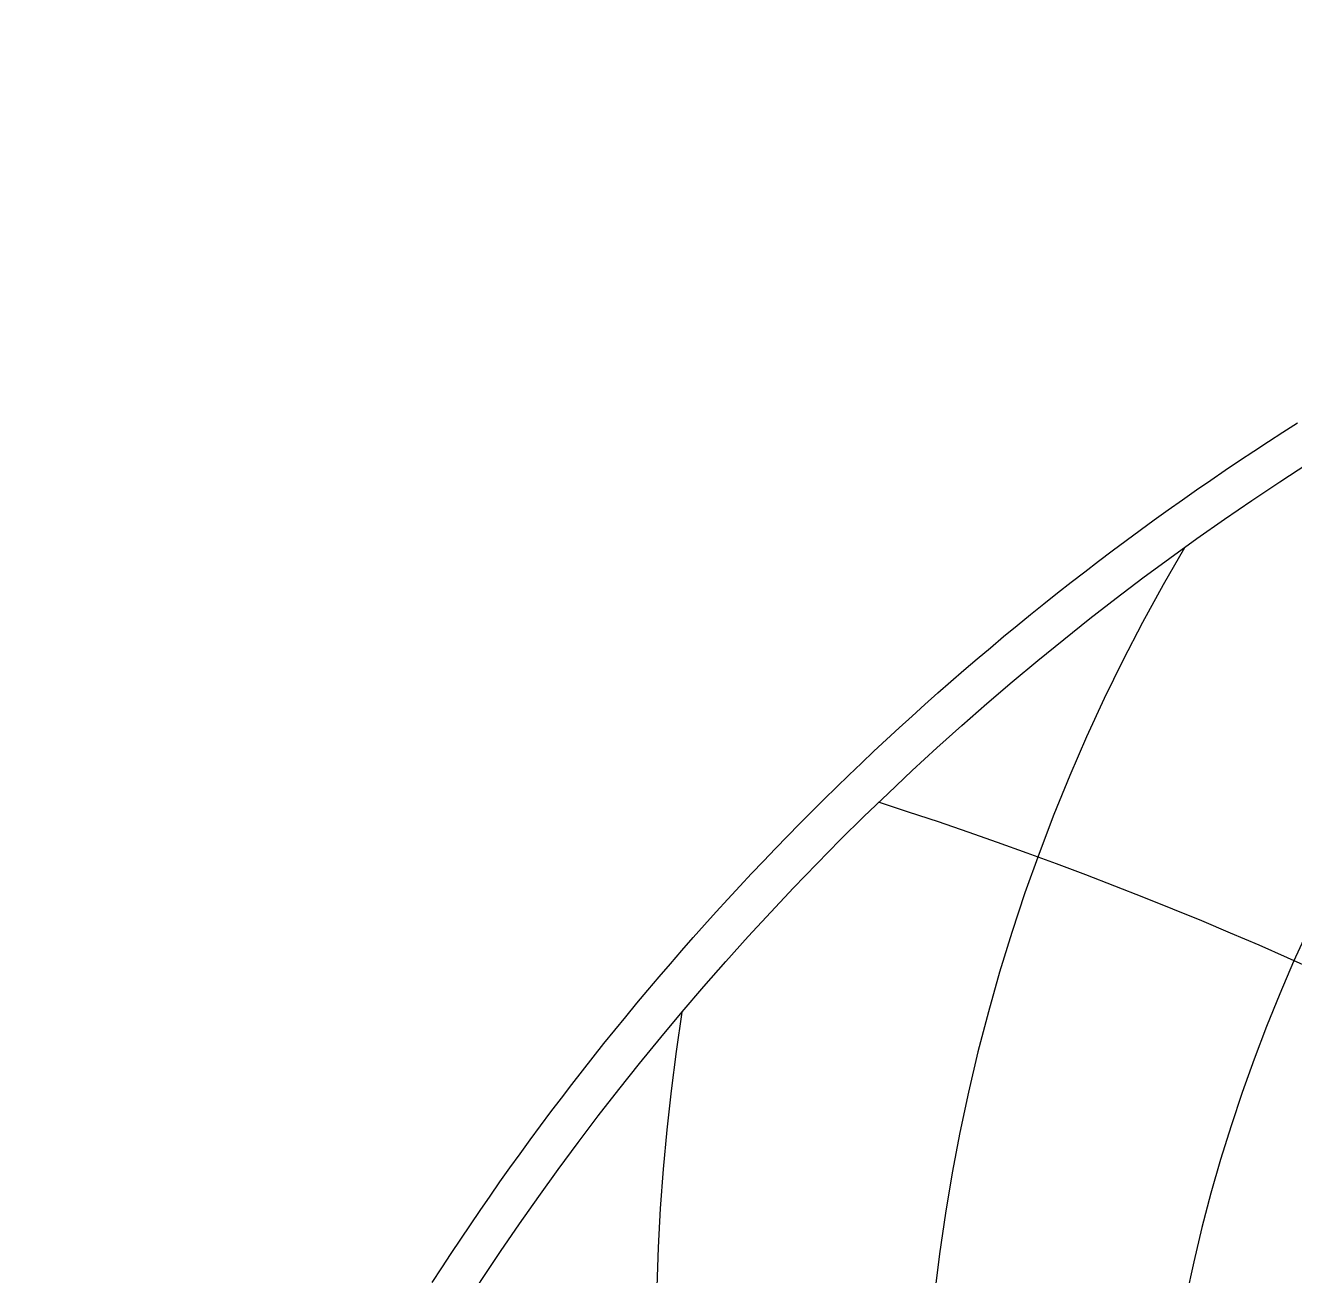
# Model space of a CAD drawing. Header units: millimetres. Extents: x -69 to 69, y -69 to 71.
# Drawn here: x -68.4 to -37.2, y 37.65 to 68.4 of the extents above; entities that cross this region are included whole.
import ezdxf

# ---------------------------------------------------------------- set-up
doc = ezdxf.new("R2010")
doc.units = ezdxf.units.MM
for name, color, linetype in [('CUT_OUTER', 1, 'Continuous'), ('ENGRAVE', 7, 'Continuous'), ('ENGRAVE_FINE', 8, 'Continuous')]:
    doc.layers.add(name, color=color, linetype=linetype)

msp = doc.modelspace()

# ---------------------------------------------------------------- linework, layer by layer
at = {"layer": 'CUT_OUTER'}
msp.add_lwpolyline([(-58.3955, 37.4825), (-58.1644, 37.8401), (-57.9311, 38.1963), (-57.6957, 38.551), (-57.458, 38.9043), (-57.2183, 39.2561), (-56.9763, 39.6065), (-56.7322, 39.9553), (-56.486, 40.3027), (-56.2376, 40.6485), (-55.9872, 40.9928), (-55.7346, 41.3356), (-55.4799, 41.6768), (-55.2231, 42.0164), (-54.9643, 42.3545), (-54.7034, 42.6909), (-54.4404, 43.0258), (-54.1754, 43.359), (-53.9083, 43.6906), (-53.6392, 44.0205), (-53.3681, 44.3488), (-53.095, 44.6755), (-52.8198, 45.0004), (-52.5427, 45.3237), (-52.2636, 45.6452), (-51.9826, 45.965), (-51.6996, 46.2831), (-51.4146, 46.5995), (-51.1277, 46.9141), (-50.8389, 47.2269), (-50.5481, 47.538), (-50.2555, 47.8472), (-49.961, 48.1547), (-49.6646, 48.4603), (-49.3663, 48.7642), (-49.0661, 49.0661), (-48.7642, 49.3663), (-48.4603, 49.6646), (-48.1547, 49.961), (-47.8472, 50.2555), (-47.538, 50.5481), (-47.2269, 50.8389), (-46.9141, 51.1277), (-46.5995, 51.4146), (-46.2831, 51.6996), (-45.965, 51.9826), (-45.6452, 52.2636), (-45.3237, 52.5427), (-45.0004, 52.8198), (-44.6755, 53.095), (-44.3488, 53.3681), (-44.0205, 53.6392), (-43.6906, 53.9083), (-43.359, 54.1754), (-43.0258, 54.4404), (-42.6909, 54.7034), (-42.3545, 54.9643), (-42.0164, 55.2231), (-41.6768, 55.4799), (-41.3356, 55.7346), (-40.9928, 55.9872), (-40.6485, 56.2376), (-40.3027, 56.486), (-39.9553, 56.7322), (-39.6065, 56.9763), (-39.2561, 57.2183), (-38.9043, 57.458), (-38.551, 57.6957), (-38.1963, 57.9311), (-37.8401, 58.1644), (-37.4825, 58.3955), (-37.1235, 58.6244)], dxfattribs=at)
at = {"layer": 'ENGRAVE'}
for radius in [68.4, 44.7739]:
    msp.add_circle((0, 0), radius, dxfattribs=at)
for centre, radius, start, end in [((0, 28.9104), 40.6984, 111.7043, 68.2957), ((0, 32.0029), 46.3352, 149.45052, 30.54948), ((0, 35.9333), 52.8966, 171.08193, 8.91807)]:
    msp.add_arc(centre, radius, start, end, dxfattribs=at)
at = {"layer": 'ENGRAVE_FINE'}
msp.add_arc((-78.982, -48.8622), 103.1037, 18.197395, 72.175489, dxfattribs=at)
msp.add_arc((-78.982, -48.8622), 103.1037, 18.197395, 72.175489, dxfattribs=at)

doc.saveas('drawing.dxf')
